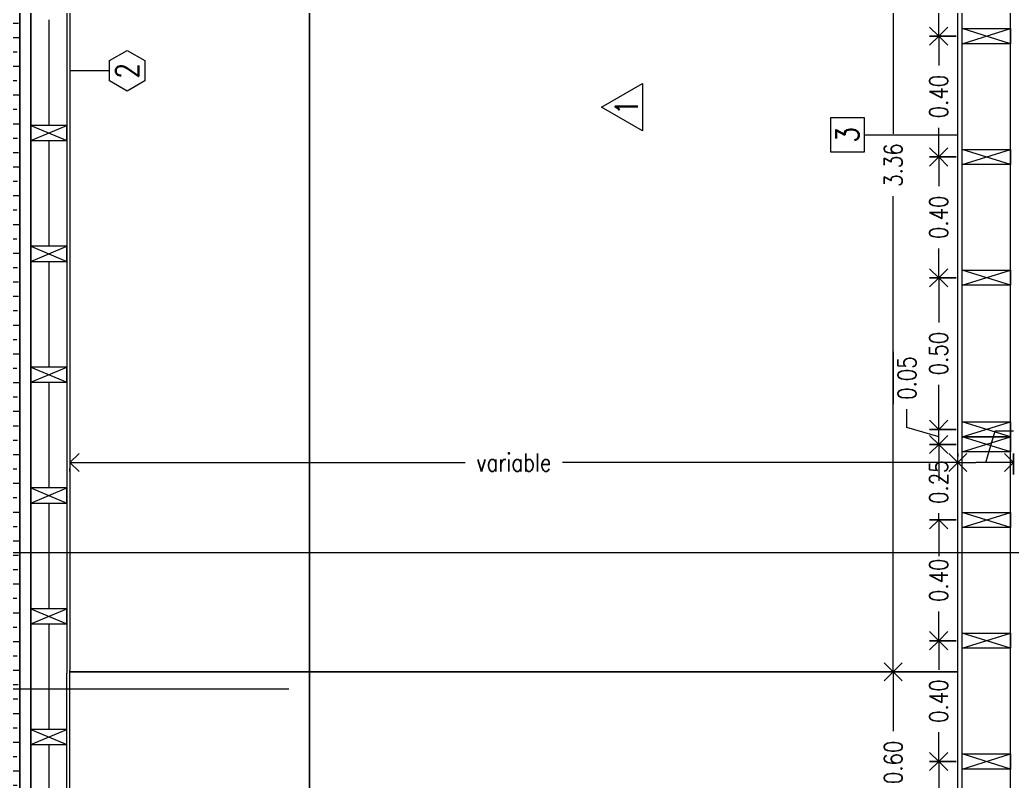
# Model space of a CAD drawing. Header units: metres. Extents: x -2 to 612, y -64 to 156.
# Drawn here: x 591.37 to 594.656, y 26.445 to 28.967 of the extents above; entities that cross this region are included whole.
import ezdxf

# ---------------------------------------------------------------- set-up
doc = ezdxf.new("R2010")
doc.units = ezdxf.units.M
doc.header["$LTSCALE"] = 5
doc.header["$MEASUREMENT"] = 0
doc.linetypes.add('HIDDEN', pattern=[0.375, 0.25, -0.125])
doc.layers.get('0').update_dxf_attribs({"color": 30})
doc.layers.get('DEFPOINTS').update_dxf_attribs({"color": 210})
doc.layers.add('_AUX', color=210, linetype='Continuous', lineweight=18, plot=False)
for name, color, linetype, lineweight in [('A-ANNO-DIMS', 3, 'Continuous', 18), ('A-ANNO-SYMB', 3, 'Continuous', 18), ('A-ANNO-TEXT', 3, 'Continuous', 18), ('A-DETL-MBND', 3, 'Continuous', 18), ('A-ELEV-MBE2', 4, 'Continuous', 25), ('A-ELEV-OVHD', 3, 'HIDDEN', 18), ('A-ELEV-PATT', 8, 'Continuous', 18), ('A-WALL-PATT', 8, 'Continuous', 18), ('A-WALL-STUD', 3, 'Continuous', 18)]:
    doc.layers.add(name, color=color, linetype=linetype, lineweight=lineweight)
doc.styles.add('E-ROMANS', font='romans.shx', dxfattribs={"width": 0.8})
doc.dimstyles.new('E-0050_ARW_12', dxfattribs={"dimscale": 0.001, "dimtxt": 60, "dimasz": 60, "dimexe": 30, "dimexo": 20, "dimgap": 30, "dimtad": 0, "dimzin": 0, "dimdsep": 46, "dimtxsty": 'E-ROMANS', "dimblk": 'OPEN90', "dimcen": 30, "dimclrd": 256, "dimclre": 256, "dimclrt": 256, "dimadec": 0, "dimazin": 0, "dimtfac": 1, "dimtmove": 1, "dimatfit": 3, "dimldrblk": 'OPEN90', "dimfxl": 1, "dimtfill": 1, "dimtolj": 1, "dimtzin": 0, "dimlwd": -1, "dimarcsym": 0})

# ---------------------------------------------------------------- blocks, each defined once
blk = doc.blocks.new('_Open90')
at = {"color": 0, "linetype": 'ByBlock', "lineweight": -2}
for p, q in [((0, 0), (-1, 0)), ((-0.5, 0.5), (0, 0)), ((0, 0), (-0.5, -0.5))]:
    blk.add_line(p, q, dxfattribs=at)
blk = doc.blocks.new('*D1494')
at = {"layer": 'A-ANNO-DIMS', "lineweight": -2, "transparency": 16777216}
for p, q in [((594.4708, 26.5105), (594.3826, 26.5105)), ((594.4708, 26.1105), (594.3826, 26.1105))]:
    blk.add_line(p, q, dxfattribs=at)
at = {"layer": 'A-ANNO-DIMS', "transparency": 16777216}
for p, q in [((594.4126, 26.4505), (594.4126, 26.4137)), ((594.4126, 26.1705), (594.4126, 26.2074))]:
    blk.add_line(p, q, dxfattribs=at)
at = {"layer": 'DEFPOINTS', "color": 0, "transparency": 16777216}
for p in [(594.4126, 26.5105), (594.4908, 26.5105), (594.4908, 26.1105)]:
    blk.add_point(p, dxfattribs=at)
at = {"layer": 'A-ANNO-DIMS', "transparency": 16777216, "xscale": 0.06, "yscale": 0.06, "zscale": 0.06}
for p, rotation in [((594.4126, 26.5105), 90), ((594.4126, 26.1105), 270)]:
    blk.add_blockref('_Open90', p, dxfattribs=dict(at, rotation=rotation))
at = {"layer": 'A-ANNO-DIMS', "transparency": 16777216, "insert": (594.4126, 26.3105), "char_height": 0.06, "attachment_point": 5, "rotation": 90, "style": 'E-ROMANS', "bg_fill": 3, "box_fill_scale": 1.25, "bg_fill_color": 256, "bg_fill_true_color": 13158600, "bg_fill_transparency": 0}
blk.add_mtext('\\A1;0.40', dxfattribs=at)
blk = doc.blocks.new('*D1495')
at = {"layer": 'A-ANNO-DIMS', "lineweight": -2, "transparency": 16777216}
for p, q in [((594.4708, 26.9106), (594.3826, 26.9106)), ((594.4708, 26.5105), (594.3826, 26.5105))]:
    blk.add_line(p, q, dxfattribs=at)
at = {"layer": 'A-ANNO-DIMS', "transparency": 16777216}
for p, q in [((594.4126, 26.8506), (594.4126, 26.8137)), ((594.4126, 26.5705), (594.4126, 26.6074))]:
    blk.add_line(p, q, dxfattribs=at)
at = {"layer": 'DEFPOINTS', "color": 0, "transparency": 16777216}
for p in [(594.4126, 26.9106), (594.4908, 26.9106), (594.4908, 26.5105)]:
    blk.add_point(p, dxfattribs=at)
at = {"layer": 'A-ANNO-DIMS', "transparency": 16777216, "xscale": 0.06, "yscale": 0.06, "zscale": 0.06}
for p, rotation in [((594.4126, 26.9106), 90), ((594.4126, 26.5105), 270)]:
    blk.add_blockref('_Open90', p, dxfattribs=dict(at, rotation=rotation))
at = {"layer": 'A-ANNO-DIMS', "transparency": 16777216, "insert": (594.4126, 26.7105), "char_height": 0.06, "attachment_point": 5, "rotation": 90, "style": 'E-ROMANS', "bg_fill": 3, "box_fill_scale": 1.25, "bg_fill_color": 256, "bg_fill_true_color": 13158600, "bg_fill_transparency": 0}
blk.add_mtext('\\A1;0.40', dxfattribs=at)
blk = doc.blocks.new('*D1496')
at = {"layer": 'A-ANNO-DIMS', "lineweight": -2, "transparency": 16777216}
for p, q in [((594.4708, 27.3105), (594.3826, 27.3105)), ((594.4708, 26.9106), (594.3826, 26.9106))]:
    blk.add_line(p, q, dxfattribs=at)
at = {"layer": 'A-ANNO-DIMS', "transparency": 16777216}
for p, q in [((594.4126, 27.2505), (594.4126, 27.2137)), ((594.4126, 26.9706), (594.4126, 27.0074))]:
    blk.add_line(p, q, dxfattribs=at)
at = {"layer": 'DEFPOINTS', "color": 0, "transparency": 16777216}
for p in [(594.4126, 27.3105), (594.4908, 27.3105), (594.4908, 26.9106)]:
    blk.add_point(p, dxfattribs=at)
at = {"layer": 'A-ANNO-DIMS', "transparency": 16777216, "xscale": 0.06, "yscale": 0.06, "zscale": 0.06}
for p, rotation in [((594.4126, 27.3105), 90), ((594.4126, 26.9106), 270)]:
    blk.add_blockref('_Open90', p, dxfattribs=dict(at, rotation=rotation))
at = {"layer": 'A-ANNO-DIMS', "transparency": 16777216, "insert": (594.4126, 27.1106), "char_height": 0.06, "attachment_point": 5, "rotation": 90, "style": 'E-ROMANS', "bg_fill": 3, "box_fill_scale": 1.25, "bg_fill_color": 256, "bg_fill_true_color": 13158600, "bg_fill_transparency": 0}
blk.add_mtext('\\A1;0.40', dxfattribs=at)
blk = doc.blocks.new('*D1510')
at = {"layer": 'A-ANNO-DIMS', "transparency": 16777216}
for p, q in [((594.4126, 27.6205), (594.4126, 27.6805)), ((594.4126, 27.5605), (594.4126, 27.5387)), ((594.4126, 27.3105), (594.4126, 27.3324)), ((594.4126, 27.2505), (594.4126, 27.1905))]:
    blk.add_line(p, q, dxfattribs=at)
at = {"layer": 'A-ANNO-DIMS', "lineweight": -2, "transparency": 16777216}
for p, q in [((594.4708, 27.5605), (594.3826, 27.5605)), ((594.4708, 27.3105), (594.3826, 27.3105))]:
    blk.add_line(p, q, dxfattribs=at)
at = {"layer": 'DEFPOINTS', "color": 0, "transparency": 16777216}
for p in [(594.4126, 27.5605), (594.4908, 27.5605), (594.4908, 27.3105)]:
    blk.add_point(p, dxfattribs=at)
at = {"layer": 'A-ANNO-DIMS', "transparency": 16777216, "xscale": 0.06, "yscale": 0.06, "zscale": 0.06}
for p, rotation in [((594.4126, 27.5605), 270), ((594.4126, 27.3105), 90)]:
    blk.add_blockref('_Open90', p, dxfattribs=dict(at, rotation=rotation))
at = {"layer": 'A-ANNO-DIMS', "transparency": 16777216, "insert": (594.4126, 27.4355), "char_height": 0.06, "attachment_point": 5, "rotation": 90, "style": 'E-ROMANS', "bg_fill": 3, "box_fill_scale": 1.25, "bg_fill_color": 256, "bg_fill_true_color": 13158600, "bg_fill_transparency": 0}
blk.add_mtext('\\A1;0.25', dxfattribs=at)
blk = doc.blocks.new('*D1511')
at = {"layer": 'A-ANNO-DIMS', "transparency": 16777216}
for p, q in [((594.4126, 27.6705), (594.4126, 27.7305)), ((594.3076, 27.617), (594.3076, 27.677)), ((594.4126, 27.5855), (594.3076, 27.617)), ((594.4126, 27.5605), (594.4126, 27.6105)), ((594.4126, 27.5605), (594.4126, 27.6105)), ((594.4126, 27.5005), (594.4126, 27.4405))]:
    blk.add_line(p, q, dxfattribs=at)
at = {"layer": 'A-ANNO-DIMS', "lineweight": -2, "transparency": 16777216}
for p, q in [((594.4708, 27.6105), (594.3826, 27.6105)), ((594.4708, 27.5605), (594.3826, 27.5605))]:
    blk.add_line(p, q, dxfattribs=at)
at = {"layer": 'DEFPOINTS', "color": 0, "transparency": 16777216}
for p in [(594.4126, 27.6105), (594.4908, 27.6105), (594.4908, 27.5605)]:
    blk.add_point(p, dxfattribs=at)
at = {"layer": 'A-ANNO-DIMS', "transparency": 16777216, "xscale": 0.06, "yscale": 0.06, "zscale": 0.06}
for p, rotation in [((594.4126, 27.6105), 270), ((594.4126, 27.5605), 90)]:
    blk.add_blockref('_Open90', p, dxfattribs=dict(at, rotation=rotation))
at = {"layer": 'A-ANNO-DIMS', "transparency": 16777216, "insert": (594.3076, 27.7802), "char_height": 0.06, "attachment_point": 5, "rotation": 90, "style": 'E-ROMANS', "bg_fill": 3, "box_fill_scale": 1.25, "bg_fill_color": 256, "bg_fill_true_color": 13158600, "bg_fill_transparency": 0}
blk.add_mtext('\\A1;0.05', dxfattribs=at)
blk = doc.blocks.new('*D1512')
at = {"layer": 'A-ANNO-DIMS', "lineweight": -2, "transparency": 16777216}
for p, q in [((594.4708, 28.1125), (594.3826, 28.1125)), ((594.4708, 27.6105), (594.3826, 27.6105))]:
    blk.add_line(p, q, dxfattribs=at)
at = {"layer": 'A-ANNO-DIMS', "transparency": 16777216}
for p, q in [((594.4126, 28.0525), (594.4126, 27.9647)), ((594.4126, 27.6705), (594.4126, 27.7584))]:
    blk.add_line(p, q, dxfattribs=at)
at = {"layer": 'DEFPOINTS', "color": 0, "transparency": 16777216}
for p in [(594.4126, 28.1125), (594.4908, 28.1125), (594.4908, 27.6105)]:
    blk.add_point(p, dxfattribs=at)
at = {"layer": 'A-ANNO-DIMS', "transparency": 16777216, "xscale": 0.06, "yscale": 0.06, "zscale": 0.06}
for p, rotation in [((594.4126, 28.1125), 90), ((594.4126, 27.6105), 270)]:
    blk.add_blockref('_Open90', p, dxfattribs=dict(at, rotation=rotation))
at = {"layer": 'A-ANNO-DIMS', "transparency": 16777216, "insert": (594.4126, 27.8615), "char_height": 0.06, "attachment_point": 5, "rotation": 90, "style": 'E-ROMANS', "bg_fill": 3, "box_fill_scale": 1.25, "bg_fill_color": 256, "bg_fill_true_color": 13158600, "bg_fill_transparency": 0}
blk.add_mtext('\\A1;0.50', dxfattribs=at)
blk = doc.blocks.new('*D1513')
at = {"layer": 'A-ANNO-DIMS', "lineweight": -2, "transparency": 16777216}
for p, q in [((594.4708, 28.5125), (594.3826, 28.5125)), ((594.4708, 28.1125), (594.3826, 28.1125))]:
    blk.add_line(p, q, dxfattribs=at)
at = {"layer": 'A-ANNO-DIMS', "transparency": 16777216}
for p, q in [((594.4126, 28.4525), (594.4126, 28.4157)), ((594.4126, 28.1725), (594.4126, 28.2094))]:
    blk.add_line(p, q, dxfattribs=at)
at = {"layer": 'DEFPOINTS', "color": 0, "transparency": 16777216}
for p in [(594.4126, 28.5125), (594.4908, 28.5125), (594.4908, 28.1125)]:
    blk.add_point(p, dxfattribs=at)
at = {"layer": 'A-ANNO-DIMS', "transparency": 16777216, "xscale": 0.06, "yscale": 0.06, "zscale": 0.06}
for p, rotation in [((594.4126, 28.5125), 90), ((594.4126, 28.1125), 270)]:
    blk.add_blockref('_Open90', p, dxfattribs=dict(at, rotation=rotation))
at = {"layer": 'A-ANNO-DIMS', "transparency": 16777216, "insert": (594.4126, 28.3125), "char_height": 0.06, "attachment_point": 5, "rotation": 90, "style": 'E-ROMANS', "bg_fill": 3, "box_fill_scale": 1.25, "bg_fill_color": 256, "bg_fill_true_color": 13158600, "bg_fill_transparency": 0}
blk.add_mtext('\\A1;0.40', dxfattribs=at)
blk = doc.blocks.new('*D1514')
at = {"layer": 'A-ANNO-DIMS', "lineweight": -2, "transparency": 16777216}
for p, q in [((594.4708, 28.9125), (594.3826, 28.9125)), ((594.4708, 28.5125), (594.3826, 28.5125))]:
    blk.add_line(p, q, dxfattribs=at)
at = {"layer": 'A-ANNO-DIMS', "transparency": 16777216}
for p, q in [((594.4126, 28.8525), (594.4126, 28.8157)), ((594.4126, 28.5725), (594.4126, 28.6094))]:
    blk.add_line(p, q, dxfattribs=at)
at = {"layer": 'DEFPOINTS', "color": 0, "transparency": 16777216}
for p in [(594.4126, 28.9125), (594.4908, 28.9125), (594.4908, 28.5125)]:
    blk.add_point(p, dxfattribs=at)
at = {"layer": 'A-ANNO-DIMS', "transparency": 16777216, "xscale": 0.06, "yscale": 0.06, "zscale": 0.06}
for p, rotation in [((594.4126, 28.9125), 90), ((594.4126, 28.5125), 270)]:
    blk.add_blockref('_Open90', p, dxfattribs=dict(at, rotation=rotation))
at = {"layer": 'A-ANNO-DIMS', "transparency": 16777216, "insert": (594.4126, 28.7125), "char_height": 0.06, "attachment_point": 5, "rotation": 90, "style": 'E-ROMANS', "bg_fill": 3, "box_fill_scale": 1.25, "bg_fill_color": 256, "bg_fill_true_color": 13158600, "bg_fill_transparency": 0}
blk.add_mtext('\\A1;0.40', dxfattribs=at)
blk = doc.blocks.new('*D1515')
at = {"layer": 'A-ANNO-DIMS', "lineweight": -2, "transparency": 16777216}
for p, q in [((594.4708, 29.3125), (594.3826, 29.3125)), ((594.4708, 28.9125), (594.3826, 28.9125))]:
    blk.add_line(p, q, dxfattribs=at)
at = {"layer": 'A-ANNO-DIMS', "transparency": 16777216}
for p, q in [((594.4126, 29.2525), (594.4126, 29.2157)), ((594.4126, 28.9725), (594.4126, 29.0094))]:
    blk.add_line(p, q, dxfattribs=at)
at = {"layer": 'DEFPOINTS', "color": 0, "transparency": 16777216}
for p in [(594.4126, 29.3125), (594.4908, 29.3125), (594.4908, 28.9125)]:
    blk.add_point(p, dxfattribs=at)
at = {"layer": 'A-ANNO-DIMS', "transparency": 16777216, "xscale": 0.06, "yscale": 0.06, "zscale": 0.06}
for p, rotation in [((594.4126, 29.3125), 90), ((594.4126, 28.9125), 270)]:
    blk.add_blockref('_Open90', p, dxfattribs=dict(at, rotation=rotation))
at = {"layer": 'A-ANNO-DIMS', "transparency": 16777216, "insert": (594.4126, 29.1125), "char_height": 0.06, "attachment_point": 5, "rotation": 90, "style": 'E-ROMANS', "bg_fill": 3, "box_fill_scale": 1.25, "bg_fill_color": 256, "bg_fill_true_color": 13158600, "bg_fill_transparency": 0}
blk.add_mtext('\\A1;0.40', dxfattribs=at)
blk = doc.blocks.new('*D1502')
at = {"layer": 'A-ANNO-DIMS', "lineweight": -2, "transparency": 16777216}
for p, q in [((591.5058, 30.1745), (590.4912, 30.1745)), ((591.5058, 26.2075), (590.4912, 26.2075))]:
    blk.add_line(p, q, dxfattribs=at)
at = {"layer": 'A-ANNO-DIMS', "transparency": 16777216}
for p, q in [((590.5212, 30.1145), (590.5212, 28.2942)), ((590.5212, 26.2675), (590.5212, 28.0879))]:
    blk.add_line(p, q, dxfattribs=at)
at = {"layer": 'DEFPOINTS', "color": 0, "transparency": 16777216}
for p in [(590.5212, 30.1745), (591.5258, 30.1745), (591.5258, 26.2075)]:
    blk.add_point(p, dxfattribs=at)
at = {"layer": 'A-ANNO-DIMS', "transparency": 16777216, "xscale": 0.06, "yscale": 0.06, "zscale": 0.06}
for p, rotation in [((590.5212, 30.1745), 90), ((590.5212, 26.2075), 270)]:
    blk.add_blockref('_Open90', p, dxfattribs=dict(at, rotation=rotation))
at = {"layer": 'A-ANNO-DIMS', "transparency": 16777216, "insert": (590.5212, 28.191), "char_height": 0.06, "attachment_point": 5, "rotation": 90, "style": 'E-ROMANS', "bg_fill": 3, "box_fill_scale": 1.25, "bg_fill_color": 256, "bg_fill_true_color": 13158600, "bg_fill_transparency": 0}
blk.add_mtext('\\A1;3.97', dxfattribs=at)
blk = doc.blocks.new('*D1377')
at = {"layer": 'A-ANNO-DIMS', "lineweight": -2, "transparency": 16777216}
for p, q in [((594.4558, 26.8075), (594.2321, 26.8075)), ((594.4558, 26.2075), (594.2321, 26.2075))]:
    blk.add_line(p, q, dxfattribs=at)
at = {"layer": 'A-ANNO-DIMS', "transparency": 16777216}
for p, q in [((594.2621, 26.7475), (594.2621, 26.6107)), ((594.2621, 26.2675), (594.2621, 26.4044))]:
    blk.add_line(p, q, dxfattribs=at)
at = {"layer": 'DEFPOINTS', "color": 0, "transparency": 16777216}
for p in [(594.2621, 26.8075), (594.4758, 26.8075), (594.4758, 26.2075)]:
    blk.add_point(p, dxfattribs=at)
at = {"layer": 'A-ANNO-DIMS', "transparency": 16777216, "xscale": 0.06, "yscale": 0.06, "zscale": 0.06}
for p, rotation in [((594.2621, 26.8075), 90), ((594.2621, 26.2075), 270)]:
    blk.add_blockref('_Open90', p, dxfattribs=dict(at, rotation=rotation))
at = {"layer": 'A-ANNO-DIMS', "transparency": 16777216, "insert": (594.2621, 26.5075), "char_height": 0.06, "attachment_point": 5, "rotation": 90, "style": 'E-ROMANS', "bg_fill": 3, "box_fill_scale": 1.25, "bg_fill_color": 256, "bg_fill_true_color": 13158600, "bg_fill_transparency": 0}
blk.add_mtext('\\A1;0.60', dxfattribs=at)
blk = doc.blocks.new('*D1378')
at = {"layer": 'A-ANNO-DIMS', "lineweight": -2, "transparency": 16777216}
for p, q in [((594.4558, 30.1636), (594.2321, 30.1636)), ((594.4558, 26.8075), (594.2321, 26.8075))]:
    blk.add_line(p, q, dxfattribs=at)
at = {"layer": 'A-ANNO-DIMS', "transparency": 16777216}
for p, q in [((594.2621, 30.1036), (594.2621, 28.5887)), ((594.2621, 26.8675), (594.2621, 28.3824))]:
    blk.add_line(p, q, dxfattribs=at)
at = {"layer": 'DEFPOINTS', "color": 0, "transparency": 16777216}
for p in [(594.2621, 30.1636), (594.4758, 30.1636), (594.4758, 26.8075)]:
    blk.add_point(p, dxfattribs=at)
at = {"layer": 'A-ANNO-DIMS', "transparency": 16777216, "xscale": 0.06, "yscale": 0.06, "zscale": 0.06}
for p, rotation in [((594.2621, 30.1636), 90), ((594.2621, 26.8075), 270)]:
    blk.add_blockref('_Open90', p, dxfattribs=dict(at, rotation=rotation))
at = {"layer": 'A-ANNO-DIMS', "transparency": 16777216, "insert": (594.2621, 28.4856), "char_height": 0.06, "attachment_point": 5, "rotation": 90, "style": 'E-ROMANS', "bg_fill": 3, "box_fill_scale": 1.25, "bg_fill_color": 256, "bg_fill_true_color": 13158600, "bg_fill_transparency": 0}
blk.add_mtext('\\A1;3.36', dxfattribs=at)
blk = doc.blocks.new('*D1381')
at = {"layer": 'A-ANNO-DIMS', "transparency": 16777216}
for p, q in [((594.5683, 27.5009), (594.5998, 27.6059)), ((594.5998, 27.6059), (594.6598, 27.6059)), ((594.6008, 27.5009), (594.5358, 27.5009))]:
    blk.add_line(p, q, dxfattribs=at)
at = {"layer": 'A-ANNO-DIMS', "lineweight": -2, "transparency": 16777216}
for p, q in [((594.4758, 27.5209), (594.4758, 27.5309)), ((594.6608, 27.4615), (594.6608, 27.5309))]:
    blk.add_line(p, q, dxfattribs=at)
at = {"layer": 'DEFPOINTS', "color": 0, "transparency": 16777216}
for p in [(594.4758, 27.5009), (594.4758, 27.5009), (594.6608, 27.4415)]:
    blk.add_point(p, dxfattribs=at)
at = {"layer": 'A-ANNO-DIMS', "transparency": 16777216, "xscale": 0.06, "yscale": 0.06, "zscale": 0.06, "rotation": 180}
blk.add_blockref('_Open90', (594.4758, 27.5009), dxfattribs=at)
at = {"layer": 'A-ANNO-DIMS', "transparency": 16777216, "xscale": 0.06, "yscale": 0.06, "zscale": 0.06}
blk.add_blockref('_Open90', (594.6608, 27.5009), dxfattribs=at)
at = {"layer": 'A-ANNO-DIMS', "transparency": 16777216, "insert": (594.7618, 27.6059), "char_height": 0.06, "attachment_point": 5, "style": 'E-ROMANS', "bg_fill": 3, "box_fill_scale": 1.25, "bg_fill_color": 256, "bg_fill_true_color": 13158600, "bg_fill_transparency": 0}
blk.add_mtext('\\A1;0.19', dxfattribs=at)
blk = doc.blocks.new('*D1382')
at = {"layer": 'A-ANNO-DIMS', "lineweight": -2, "transparency": 16777216}
for p, q in [((594.4758, 27.5209), (594.4758, 27.5309)), ((591.5358, 27.4809), (591.5358, 27.4709))]:
    blk.add_line(p, q, dxfattribs=at)
at = {"layer": 'A-ANNO-DIMS', "transparency": 16777216}
for p, q in [((591.5958, 27.5009), (592.8444, 27.5009)), ((594.4158, 27.5009), (593.1672, 27.5009))]:
    blk.add_line(p, q, dxfattribs=at)
at = {"layer": 'DEFPOINTS', "color": 0, "transparency": 16777216}
for p in [(591.5358, 27.5009), (591.5358, 27.5009), (594.4758, 27.5009)]:
    blk.add_point(p, dxfattribs=at)
at = {"layer": 'A-ANNO-DIMS', "transparency": 16777216, "xscale": 0.06, "yscale": 0.06, "zscale": 0.06, "rotation": 180}
blk.add_blockref('_Open90', (591.5358, 27.5009), dxfattribs=at)
at = {"layer": 'A-ANNO-DIMS', "transparency": 16777216, "xscale": 0.06, "yscale": 0.06, "zscale": 0.06}
blk.add_blockref('_Open90', (594.4758, 27.5009), dxfattribs=at)
at = {"layer": 'A-ANNO-DIMS', "transparency": 16777216, "insert": (593.0058, 27.5009), "char_height": 0.06, "attachment_point": 5, "style": 'E-ROMANS', "bg_fill": 3, "box_fill_scale": 1.25, "bg_fill_color": 256, "bg_fill_true_color": 13158600, "bg_fill_transparency": 0}
blk.add_mtext('\\A1;variable', dxfattribs=at)

msp = doc.modelspace()

# ---------------------------------------------------------------- hatches: boundary and pattern name
at = {"layer": 'A-ELEV-PATT'}
h = msp.add_hatch(dxfattribs=at)
h.set_pattern_fill('LINE', color=256, scale=0.015, angle=90, style=0)
h.set_pattern_definition([(180, (0, 0), (-6e-18, -0.047625), [])])
h.paths.add_polyline_path([(590.87388, 26.75004), (590.87388, 23.03905), (591.34799, 23.03905), (591.34799, 22.93905), (591.40299, 22.93905), (591.42299, 22.93154), (591.42299, 22.95153), (591.3696, 22.95153, 0.0753467), (591.36474, 22.97291, -0.1891206), (591.36474, 23.02633, 0.1891206), (591.36474, 23.07976, -0.1891206), (591.36474, 23.13318, 0.1891206), (591.36474, 23.18661, -0.1891206), (591.36474, 23.24003, 0.1891206), (591.36474, 23.29346, -0.1891206), (591.36474, 23.34688, 0.1891206), (591.36474, 23.4003, -0.1891206), (591.36474, 23.45373, 0.1891206), (591.36474, 23.50715, -0.1891206), (591.36474, 23.56058, 0.1891206), (591.36474, 23.614, -0.1891206), (591.36474, 23.66743, 0.1891206), (591.36474, 23.72085, -0.1891206), (591.36474, 23.77427, 0.1891206), (591.36474, 23.8277, -0.1891206), (591.36474, 23.88112, 0.1891206), (591.36474, 23.93455, -0.1891206), (591.36474, 23.98797, 0.1891206), (591.36474, 24.0414, -0.1891206), (591.36474, 24.09482, 0.1891206), (591.36474, 24.14824, -0.1891206), (591.36474, 24.20167, 0.1891206), (591.36474, 24.25509, -0.1891206), (591.36474, 24.30852, 0.1891206), (591.36474, 24.36194, -0.1891206), (591.36474, 24.41537, 0.1891206), (591.36474, 24.46879, -0.1891206), (591.36474, 24.52221, 0.1891206), (591.36474, 24.57564, -0.1891206), (591.36474, 24.62906, 0.1891206), (591.36474, 24.68249, -0.1891206), (591.36474, 24.73591, 0.1891206), (591.36474, 24.78934, -0.1891206), (591.36474, 24.84276, 0.1891206), (591.36474, 24.89618, -0.1891206), (591.36474, 24.94961, 0.1891206), (591.36474, 25.00303, -0.1891206), (591.36474, 25.05646, 0.1891206), (591.36474, 25.10988, -0.1891206), (591.36474, 25.16331, 0.1891206), (591.36474, 25.21673, -0.1891206), (591.36474, 25.27015, 0.1891206), (591.36474, 25.32358, -0.1891206), (591.36474, 25.377, 0.1891206), (591.36474, 25.43043, -0.1891206), (591.36474, 25.48385, 0.1891206), (591.36474, 25.53728, -0.1891206), (591.36474, 25.5907, 0.1891206), (591.36474, 25.64412, -0.1891206), (591.36474, 25.69755, 0.1891206), (591.36474, 25.75097, -0.1891206), (591.36474, 25.8044, 0.1891206), (591.36474, 25.85782, -0.1891206), (591.36474, 25.91125, 0.1891206), (591.36474, 25.96467, -0.1891206), (591.36474, 26.01809, 0.1891206), (591.36474, 26.07152, -0.1891206), (591.36474, 26.12494, 0.1891206), (591.36474, 26.17837, -0.1891206), (591.36474, 26.23179, 0.1891206), (591.36474, 26.28522, -0.1891206), (591.36474, 26.33864, 0.1891206), (591.36474, 26.39206, -0.1891206), (591.36474, 26.44549, 0.1891206), (591.36474, 26.49891, -0.1891206), (591.36474, 26.55234, 0.1891206), (591.36474, 26.60576, -0.1891206), (591.36474, 26.65919, 0.1891206), (591.36474, 26.71261, -0.1309521), (591.36048, 26.75004)])
h.paths.add_polyline_path([(591.1263, 25.12561), (591.068, 25.15928), (591.068, 25.2266), (591.1263, 25.26027), (591.18461, 25.2266), (591.18461, 25.15928)], flags=16)
h.paths.add_polyline_path([(591.1263, 28.73037), (591.068, 28.76403), (591.068, 28.83136), (591.1263, 28.86503), (591.18461, 28.83136), (591.18461, 28.7977), (591.36533, 28.7977, 0.1832929), (591.36474, 28.84958, -0.1891206), (591.36474, 28.90301, 0.1891206), (591.36474, 28.95643, -0.1891206), (591.36474, 29.00986, 0.1891206), (591.36474, 29.06328, -0.1891206), (591.36474, 29.1167, 0.1891206), (591.36474, 29.17013, -0.1891206), (591.36474, 29.22355, 0.1891206), (591.36474, 29.27698, -0.1891206), (591.36474, 29.3304, 0.1891206), (591.36474, 29.38383, -0.1891206), (591.36474, 29.43725, 0.1891206), (591.36474, 29.49067, -0.1891206), (591.36474, 29.5441, 0.1891206), (591.36474, 29.59752, -0.1891206), (591.36474, 29.65095, 0.1891206), (591.36474, 29.70437, -0.1891206), (591.36474, 29.7578, 0.1891206), (591.36474, 29.81122, -0.1891206), (591.36474, 29.86464, 0.1891206), (591.36474, 29.91807, -0.1891206), (591.36474, 29.97149, 0.1891206), (591.36474, 30.02492, -0.1891206), (591.36474, 30.07834, 0.1891206), (591.36474, 30.13177, -0.1891206), (591.36474, 30.18519, 0.1891206), (591.36474, 30.23861, -0.1891206), (591.36474, 30.29204, 0.1891206), (591.36474, 30.34546, -0.1891206), (591.36474, 30.39889, 0.1891206), (591.36474, 30.45231, -0.1891206), (591.36474, 30.50574, 0.1962485), (591.36398, 30.56102), (591.34799, 30.56102), (591.34799, 30.46102), (590.87388, 30.46102), (590.87388, 26.75004), (591.36048, 26.75004, -0.0567627), (591.36474, 26.76603, 0.1891206), (591.36474, 26.81946, -0.1891206), (591.36474, 26.87288, 0.1891206), (591.36474, 26.92631, -0.1891206), (591.36474, 26.97973, 0.1891206), (591.36474, 27.03316, -0.1891206), (591.36474, 27.08658, 0.1891206), (591.36474, 27.14, -0.1891206), (591.36474, 27.19343, 0.1891206), (591.36474, 27.24685, -0.1891206), (591.36474, 27.30028, 0.1891206), (591.36474, 27.3537, -0.1891206), (591.36474, 27.40713, 0.1891206), (591.36474, 27.46055, -0.1891206), (591.36474, 27.51397, 0.1891206), (591.36474, 27.5674, -0.1891206), (591.36474, 27.62082, 0.1891206), (591.36474, 27.67425, -0.1891206), (591.36474, 27.72767, 0.1891206), (591.36474, 27.7811, -0.1891206), (591.36474, 27.83452, 0.1891206), (591.36474, 27.88795, -0.1891206), (591.36474, 27.94137, 0.1891206), (591.36474, 27.99479, -0.1891206), (591.36474, 28.04822, 0.1891206), (591.36474, 28.10164, -0.1891206), (591.36474, 28.15507, 0.1891206), (591.36474, 28.20849, -0.1891206), (591.36474, 28.26192, 0.1891206), (591.36474, 28.31534, -0.1891206), (591.36474, 28.36876, 0.1891206), (591.36474, 28.42219, -0.1891206), (591.36474, 28.47561, 0.1891206), (591.36474, 28.52904, -0.1891206), (591.36474, 28.58246, 0.1891206), (591.36474, 28.63589, -0.1891206), (591.36474, 28.68931, 0.1891206), (591.36474, 28.74273, -0.1891206), (591.36474, 28.79616, 0.0056324), (591.36533, 28.7977), (591.18461, 28.7977), (591.18461, 28.76403)])
h.paths.add_polyline_path([(591.07005, 25.161), (591.07005, 25.22488), (591.18255, 25.22488), (591.18255, 25.161)], flags=8)

# ---------------------------------------------------------------- linework, layer by layer
at = {"layer": '_AUX'}
msp.add_lwpolyline([(592.26082, 26.75004), (590.82776, 26.75004)], dxfattribs=at)
at = {"layer": 'A-ANNO-SYMB'}
msp.add_line((591.66668, 28.7977), (591.5358, 28.7977), dxfattribs=at)
for points in [[(591.78329, 28.76403), (591.72499, 28.73037), (591.66668, 28.76403), (591.66668, 28.83136), (591.72499, 28.86503), (591.78329, 28.83136)], [(593.29593, 28.67735), (593.43179, 28.75579), (593.43179, 28.59892)]]:
    msp.add_lwpolyline(points, close=True, dxfattribs=at)
at = {"layer": 'A-DETL-MBND'}
for p, q in [((591.5258, 30.17454), (591.5258, 26.80254)), ((591.5358, 30.17454), (591.5358, 26.81254)), ((594.65082, 27.15451), (594.65082, 27.16451)), ((591.5258, 23.31554), (591.5258, 26.80254)), ((591.5358, 26.20754), (591.5358, 26.81254))]:
    msp.add_line(p, q, dxfattribs=at)
for points in [[(594.47582, 23.32554), (594.47582, 30.17454)], [(594.49082, 23.32554), (594.49082, 30.17454)], [(594.65082, 23.25054), (594.65082, 30.16354)]]:
    msp.add_lwpolyline(points, dxfattribs=at)
at = {"layer": 'A-ELEV-MBE2'}
msp.add_line((592.329, 26.20754), (592.329, 30.16451), dxfattribs=at)
for points in [[(591.3698, 22.96653), (591.3698, 30.54854)], [(591.4058, 22.96653), (591.4058, 30.48354)]]:
    msp.add_lwpolyline(points, dxfattribs=at)
at = {"layer": 'A-ELEV-OVHD'}
msp.add_line((594.16662, 28.58594), (594.47582, 28.58594), dxfattribs=at)
msp.add_lwpolyline([(594.05412, 28.64219), (594.05412, 28.52969), (594.16662, 28.52969), (594.16662, 28.64219)], close=True, dxfattribs=at)
at = {"layer": 'A-WALL-PATT', "ltscale": 0.15}
for p, q in [((591.4658, 28.96653), (591.4658, 28.61653)), ((591.4658, 28.56653), (591.4658, 28.21653)), ((591.4658, 28.16653), (591.4658, 27.81653)), ((591.4658, 27.76653), (591.4658, 27.41653)), ((591.4658, 27.36653), (591.4658, 27.01653)), ((591.4658, 26.96653), (591.4658, 26.61653)), ((591.4658, 26.56653), (591.4658, 26.21653))]:
    msp.add_line(p, q, dxfattribs=at)
at = {"layer": 'A-WALL-STUD'}
for p, q in [((591.4058, 28.61653), (591.5258, 28.56653)), ((591.4058, 28.56653), (591.5258, 28.61653)), ((591.4058, 28.21653), (591.5258, 28.16653)), ((591.4058, 28.16653), (591.5258, 28.21653)), ((591.4058, 27.81653), (591.5258, 27.76653)), ((591.4058, 27.76653), (591.5258, 27.81653)), ((591.4058, 27.41653), (591.5258, 27.36653)), ((591.4058, 27.36653), (591.5258, 27.41653)), ((591.4058, 27.01653), (591.5258, 26.96653)), ((591.4058, 26.96653), (591.5258, 27.01653)), ((591.4058, 26.61653), (591.5258, 26.56653)), ((591.4058, 26.56653), (591.5258, 26.61653))]:
    msp.add_line(p, q, dxfattribs=at)
for points in [[(594.65082, 28.88754), (594.49082, 28.88754), (594.49082, 28.93754), (594.65082, 28.93754), (594.65082, 28.88754), (594.49082, 28.93754)], [(594.49082, 28.88754), (594.65082, 28.93754)], [(594.65082, 28.48754), (594.49082, 28.48754), (594.49082, 28.53754), (594.65082, 28.53754), (594.65082, 28.48754), (594.49082, 28.53754)], [(594.49082, 28.48754), (594.65082, 28.53754)], [(594.65082, 28.08754), (594.49082, 28.08754), (594.49082, 28.13754), (594.65082, 28.13754), (594.65082, 28.08754), (594.49082, 28.13754)], [(594.49082, 28.08754), (594.65082, 28.13754)], [(594.65082, 27.58555), (594.49082, 27.58555), (594.49082, 27.63555), (594.65082, 27.63555), (594.65082, 27.58555), (594.49082, 27.63555)], [(594.49082, 27.58555), (594.65082, 27.63555)], [(594.65082, 27.53554), (594.49082, 27.53554), (594.49082, 27.58554), (594.65082, 27.58554), (594.65082, 27.53554), (594.49082, 27.58554)], [(594.49082, 27.53554), (594.65082, 27.58554)], [(594.65082, 27.28555), (594.49082, 27.28555), (594.49082, 27.33555), (594.65082, 27.33555), (594.65082, 27.28555), (594.49082, 27.33555)], [(594.49082, 27.28555), (594.65082, 27.33555)], [(594.65082, 26.88555), (594.49082, 26.88555), (594.49082, 26.93555), (594.65082, 26.93555), (594.65082, 26.88555), (594.49082, 26.93555)], [(594.49082, 26.88555), (594.65082, 26.93555)], [(594.65082, 26.48555), (594.49082, 26.48555), (594.49082, 26.53555), (594.65082, 26.53555), (594.65082, 26.48555), (594.49082, 26.53555)], [(594.49082, 26.48555), (594.65082, 26.53555)]]:
    msp.add_lwpolyline(points, dxfattribs=at)
for points in [[(591.4058, 28.56653), (591.5258, 28.56653), (591.5258, 28.61653), (591.4058, 28.61653)], [(591.4058, 28.16653), (591.5258, 28.16653), (591.5258, 28.21653), (591.4058, 28.21653)], [(591.4058, 27.76653), (591.5258, 27.76653), (591.5258, 27.81653), (591.4058, 27.81653)], [(591.4058, 27.36653), (591.5258, 27.36653), (591.5258, 27.41653), (591.4058, 27.41653)], [(591.4058, 26.96653), (591.5258, 26.96653), (591.5258, 27.01653), (591.4058, 27.01653)], [(591.4058, 26.56653), (591.5258, 26.56653), (591.5258, 26.61653), (591.4058, 26.61653)]]:
    msp.add_lwpolyline(points, close=True, dxfattribs=at)

# ---------------------------------------------------------------- texts
at = {"layer": 'A-ANNO-TEXT', "char_height": 0.075, "attachment_point": 5, "rotation": 89.99952, "style": 'E-ROMANS'}
for s, insert in [('\\pi-0.45,l0.45,t0.45;2', (591.72499, 28.7977)), ('\\pi-0.45,l0.45,t0.45;1', (593.37919, 28.67735)), ('\\pi-0.45,l0.45,t0.45;3', (594.11037, 28.58594))]:
    msp.add_mtext(s, dxfattribs=dict(at, insert=insert))

# ---------------------------------------------------------------- next in the draw order: dimensions: what is measured, and where the dimension line sits
at = {"layer": 'A-ANNO-DIMS'}
dim = msp.add_linear_dim(base=(594.41262, 26.51055), p1=(594.49082, 26.11055), p2=(594.49082, 26.51055), angle=90, dimstyle='E-0050_ARW_12', dxfattribs=at)
dim.commit()
dim.dimension.update_dxf_attribs({"geometry": '*D1494', "text_midpoint": (594.41262, 26.31055)})

# ---------------------------------------------------------------- next in the draw order: dimensions: what is measured, and where the dimension line sits
dim = msp.add_linear_dim(base=(594.41262, 26.91055), p1=(594.49082, 26.51055), p2=(594.49082, 26.91055), angle=90, dimstyle='E-0050_ARW_12', dxfattribs=at)
dim.commit()
dim.dimension.update_dxf_attribs({"geometry": '*D1495', "text_midpoint": (594.41262, 26.71055)})

# ---------------------------------------------------------------- next in the draw order: linework, layer by layer
at = {"layer": 'A-ELEV-MBE2'}
msp.add_lwpolyline([(594.47582, 26.80754), (591.5358, 26.80754)], dxfattribs=at)

# ---------------------------------------------------------------- next in the draw order: dimensions: what is measured, and where the dimension line sits
at = {"layer": 'A-ANNO-DIMS'}
dim = msp.add_linear_dim(base=(594.41262, 27.31055), p1=(594.49082, 26.91055), p2=(594.49082, 27.31055), angle=90, dimstyle='E-0050_ARW_12', dxfattribs=at)
dim.commit()
dim.dimension.update_dxf_attribs({"geometry": '*D1496', "text_midpoint": (594.41262, 27.11055)})

# ---------------------------------------------------------------- next in the draw order: linework, layer by layer
at = {"layer": 'A-ANNO-SYMB'}
msp.add_line((598.52028, 27.20204), (589.91055, 27.20204), dxfattribs=at)

# ---------------------------------------------------------------- next in the draw order: dimensions: what is measured, and where the dimension line sits
at = {"layer": 'A-ANNO-DIMS'}
dim = msp.add_linear_dim(base=(594.26213, 26.80754), p1=(594.47582, 26.20754), p2=(594.47582, 26.80754), angle=90, dimstyle='E-0050_ARW_12', dxfattribs=at)
dim.commit()
dim.dimension.update_dxf_attribs({"geometry": '*D1377', "text_midpoint": (594.26213, 26.50754)})

# ---------------------------------------------------------------- next in the draw order: dimensions: what is measured, and where the dimension line sits
for base, p1, p2, picture, middle in [((590.52119, 30.17454), (591.5258, 26.20754), (591.5258, 30.17454), '*D1502', (590.52119, 28.19104)), ((594.41262, 27.56054), (594.49082, 27.31055), (594.49082, 27.56054), '*D1510', (594.41262, 27.43554))]:
    dim = msp.add_linear_dim(base=base, p1=p1, p2=p2, angle=90, dimstyle='E-0050_ARW_12', dxfattribs=at)
    dim.commit()
    dim.dimension.update_dxf_attribs({"geometry": picture, "text_midpoint": middle})

# ---------------------------------------------------------------- next in the draw order: dimensions: what is measured, and where the dimension line sits
dim = msp.add_linear_dim(base=(594.41262, 27.61055), p1=(594.49082, 27.56054), p2=(594.49082, 27.61055), angle=90, dimstyle='E-0050_ARW_12', dxfattribs=at)
dim.commit()
dim.dimension.update_dxf_attribs({"geometry": '*D1511', "text_midpoint": (594.30762, 27.70704)})

# ---------------------------------------------------------------- next in the draw order: dimensions: what is measured, and where the dimension line sits
dim = msp.add_linear_dim(base=(594.41262, 28.11254), p1=(594.49082, 27.61055), p2=(594.49082, 28.11254), angle=90, dimstyle='E-0050_ARW_12', dxfattribs=at)
dim.commit()
dim.dimension.update_dxf_attribs({"geometry": '*D1512', "text_midpoint": (594.41262, 27.86154)})

# ---------------------------------------------------------------- next in the draw order: dimensions: what is measured, and where the dimension line sits
dim = msp.add_linear_dim(base=(594.41262, 28.51254), p1=(594.49082, 28.11254), p2=(594.49082, 28.51254), angle=90, dimstyle='E-0050_ARW_12', dxfattribs=at)
dim.commit()
dim.dimension.update_dxf_attribs({"geometry": '*D1513', "text_midpoint": (594.41262, 28.31254)})

# ---------------------------------------------------------------- next in the draw order: dimensions: what is measured, and where the dimension line sits
dim = msp.add_linear_dim(base=(594.41262, 28.91254), p1=(594.49082, 28.51254), p2=(594.49082, 28.91254), angle=90, dimstyle='E-0050_ARW_12', dxfattribs=at)
dim.commit()
dim.dimension.update_dxf_attribs({"geometry": '*D1514', "text_midpoint": (594.41262, 28.71254)})

# ---------------------------------------------------------------- next in the draw order: dimensions: what is measured, and where the dimension line sits
dim = msp.add_linear_dim(base=(594.41262, 29.31254), p1=(594.49082, 28.91254), p2=(594.49082, 29.31254), angle=90, dimstyle='E-0050_ARW_12', dxfattribs=at)
dim.commit()
dim.dimension.update_dxf_attribs({"geometry": '*D1515', "text_midpoint": (594.41262, 29.11254)})

# ---------------------------------------------------------------- next in the draw order: dimensions: what is measured, and where the dimension line sits
dim = msp.add_linear_dim(base=(594.26213, 30.16361), p1=(594.47582, 26.80754), p2=(594.47582, 30.16361), angle=90, dimstyle='E-0050_ARW_12', dxfattribs=at)
dim.commit()
dim.dimension.update_dxf_attribs({"geometry": '*D1378', "text_midpoint": (594.26213, 28.48557)})

# ---------------------------------------------------------------- next in the draw order: dimensions: what is measured, and where the dimension line sits
dim = msp.add_linear_dim(base=(594.475823558, 27.500894052), p1=(594.66082356, 27.441537314), p2=(594.475823558, 27.500894052), angle=180, dimstyle='E-0050_ARW_12', dxfattribs=at)
dim.commit()
dim.dimension.update_dxf_attribs({"geometry": '*D1381', "text_midpoint": (594.689823559, 27.605894052)})

# ---------------------------------------------------------------- next in the draw order: dimensions: what is measured, and where the dimension line sits
dim = msp.add_linear_dim(base=(591.5358, 27.50089), p1=(594.47582, 27.50089), p2=(591.5358, 27.50089), angle=180, text='variable', dimstyle='E-0050_ARW_12', dxfattribs=at)
dim.commit()
dim.dimension.update_dxf_attribs({"geometry": '*D1382', "text_midpoint": (593.00581, 27.50089)})

doc.saveas('drawing.dxf')
